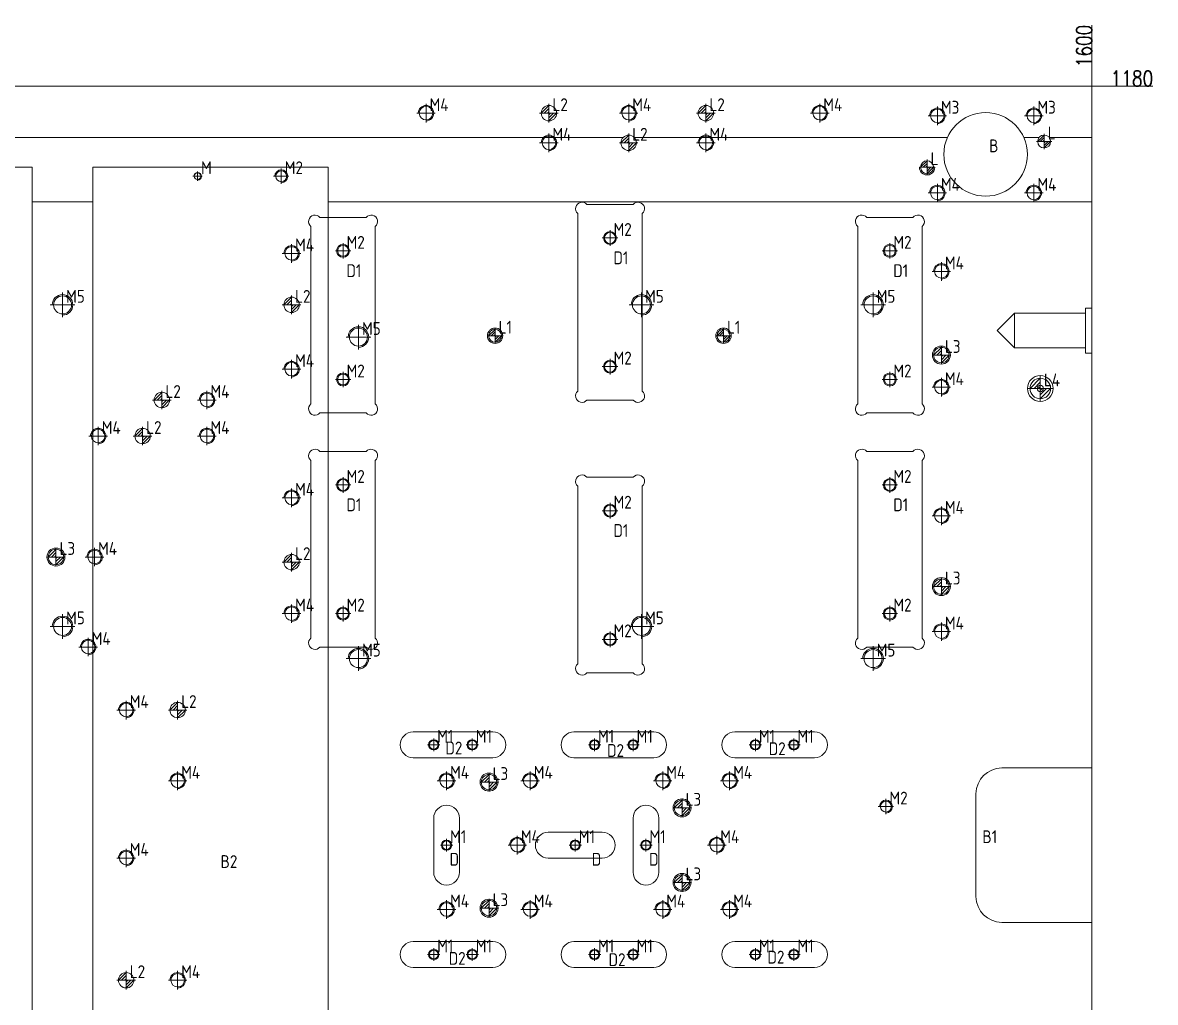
# Model space of a CAD drawing. Header units: millimetres. Extents: x 7176 to 10197, y 11773 to 13427.
# Drawn here: x 7967 to 8848, y 12492 to 13253 of the extents above; entities that cross this region are included whole.
import ezdxf

# ---------------------------------------------------------------- set-up
doc = ezdxf.new("R2010")
doc.units = ezdxf.units.MM
doc.linetypes.add('CENTER', pattern=[0])
doc.linetypes.add('DASHED', pattern=[0])
for name, color, linetype, lineweight in [('DIM', 4, 'Continuous', 20), ('LP', 40, 'Continuous', 20), ('LP_W', 1, 'Continuous', 20)]:
    doc.layers.add(name, color=color, linetype=linetype, lineweight=lineweight)
doc.styles.add('gbenor', font='gbenor.shx', dxfattribs={"bigfont": 'gbcbig.shx'})
doc.styles.add('TXT', font='txt.shx', dxfattribs={"width": 0.8, "bigfont": 'ctxt.shx'})
doc.dimstyles.new('零件', dxfattribs={"dimscale": 1.5, "dimtxt": 8, "dimasz": 1, "dimexe": 0, "dimexo": 0, "dimgap": 0, "dimtad": 1, "dimtxsty": 'TXT', "dimcen": 0, "dimclrd": 252, "dimclre": 252, "dimclrt": 4, "dimazin": 3, "dimtp": 0.001, "dimtm": 0.001, "dimtfac": 1, "dimtmove": 0, "dimatfit": 3, "dimlwd": 5, "dimlwe": 5})

# ---------------------------------------------------------------- blocks, each defined once
blk = doc.blocks.new('*D1109')
at = {"layer": 'Defpoints', "color": 0}
for p in [(8798.48, 13203.79), (8813.48, 13203.79), (7198.48, 12023.79)]:
    blk.add_point(p, dxfattribs=at)
at = {"layer": 'DIM', "color": 252, "lineweight": 5}
blk.add_line((8798.48, 13203.79), (8845.94, 13203.79), dxfattribs=at)
at = {"layer": 'DIM', "color": 4, "lineweight": 5, "insert": (8829.71, 13209.79), "char_height": 12, "attachment_point": 5, "style": 'TXT'}
blk.add_mtext('1180', dxfattribs=at)
blk = doc.blocks.new('*D1112')
at = {"layer": 'Defpoints', "color": 0}
for p in [(8798.48, 13218.79), (8798.48, 13203.79), (7198.48, 12023.79)]:
    blk.add_point(p, dxfattribs=at)
at = {"layer": 'DIM', "color": 252, "lineweight": 5}
blk.add_line((8798.48, 13203.79), (8798.48, 13251.25), dxfattribs=at)
at = {"layer": 'DIM', "color": 4, "lineweight": 5, "insert": (8792.48, 13235.02), "char_height": 12, "attachment_point": 5, "rotation": 90, "style": 'TXT'}
blk.add_mtext('1600', dxfattribs=at)
blk = doc.blocks.new('pg_hx_L0')
at = {"color": 230}
for p, q in [((0, 0.6), (0, -0.6)), ((-0.6, 0), (0.6, 0)), ((-0.5, -0.003), (0, 0.497)), ((-0.3, 0), (0, 0.3)), ((-0.1, 0), (0, 0.1)), ((0.5, 0.003), (0, -0.497)), ((0.1, 0), (0, -0.1)), ((0.3, 0), (0, -0.3))]:
    blk.add_line(p, q, dxfattribs=at)
for start, end in [(90, 180), (270, 0)]:
    blk.add_arc((0, 0), 0.5, start, end, dxfattribs=at)
blk = doc.blocks.new('pg_hx_LLL0')
blk.add_blockref('pg_hx_L0', (0, 0))

msp = doc.modelspace()

# ---------------------------------------------------------------- linework, layer by layer
at = {"layer": 'DIM', "color": 252, "linetype": 'DASHED', "lineweight": 5}
msp.add_lwpolyline([(7198.478, 13203.794), (7198.478, 12023.794), (8798.478, 12023.794), (8798.478, 13203.794)], close=True, dxfattribs=at)
at = {"layer": 'LP', "color": 135, "linetype": 'Continuous', "lineweight": 5}
for p, q in [((7198.478, 13203.794), (8798.478, 13203.794)), ((8798.478, 13203.794), (8798.478, 12673.792)), ((8798.478, 12553.792), (8798.478, 12023.794))]:
    msp.add_line(p, q, dxfattribs=at)
at = {"layer": 'LP', "color": 31, "linetype": 'DASHED', "lineweight": 5, "ltscale": 1.698907}
for p, q in [((8570.576, 13163.794), (8546.38, 13163.794)), ((8686.171, 13163.794), (8683.458, 13163.794)), ((8757.458, 13163.794), (8745.744, 13163.794)), ((8798.478, 13163.794), (8765.458, 13163.794)), ((7791.978, 13140.821), (7974.978, 13140.821)), ((7974.978, 12086.767), (7974.978, 13140.821)), ((8021.978, 13140.821), (8204.978, 13140.821)), ((8021.978, 13140.821), (8021.978, 12086.767)), ((8204.978, 12086.767), (8204.978, 13140.821)), ((8665.458, 13140.821), (8664.458, 13140.821)), ((8676.458, 13140.821), (8675.458, 13140.821)), ((7974.978, 13113.794), (8021.978, 13113.794)), ((8204.978, 13113.794), (8798.478, 13113.794))]:
    msp.add_line(p, q, dxfattribs=at)
at = {"layer": 'LP', "color": 31, "linetype": 'Continuous', "lineweight": 5}
for p, q in [((8441.99, 13111.794), (8406.067, 13111.794)), ((8234.49, 13101.794), (8198.568, 13101.794)), ((8399.029, 13104.755), (8399.029, 12966.833)), ((8449.029, 13104.755), (8449.029, 12966.833)), ((8659.49, 13101.794), (8623.567, 13101.794)), ((8191.529, 13094.755), (8191.529, 12956.833)), ((8241.529, 13094.755), (8241.529, 12956.833)), ((8616.529, 13094.755), (8616.529, 12956.833)), ((8666.529, 13094.755), (8666.529, 12956.833)), ((8406.067, 12959.794), (8441.99, 12959.794)), ((8198.568, 12949.794), (8234.49, 12949.794)), ((8623.567, 12949.794), (8659.49, 12949.794)), ((8234.49, 12919.794), (8198.568, 12919.794)), ((8659.49, 12919.794), (8623.567, 12919.794)), ((8191.529, 12912.755), (8191.529, 12774.833)), ((8241.529, 12912.755), (8241.529, 12774.833)), ((8616.529, 12912.755), (8616.529, 12774.833)), ((8666.529, 12912.755), (8666.529, 12774.833)), ((8441.99, 12899.794), (8406.067, 12899.794)), ((8399.029, 12892.755), (8399.029, 12754.833)), ((8449.029, 12892.755), (8449.029, 12754.833)), ((8198.568, 12767.794), (8234.49, 12767.794)), ((8623.567, 12767.794), (8659.49, 12767.794)), ((8406.067, 12747.794), (8441.99, 12747.794)), ((8728.478, 12673.792), (8798.478, 12673.792)), ((8708.478, 12653.792), (8708.478, 12573.792)), ((8728.478, 12553.792), (8798.478, 12553.792))]:
    msp.add_line(p, q, dxfattribs=at)
at = {"layer": 'LP', "color": 135, "linetype": 'DASHED', "lineweight": 5, "ltscale": 1.698907}
for p, q in [((8798.478, 13031.292), (8793.478, 13031.292)), ((8793.478, 13031.292), (8793.478, 12996.292)), ((8793.478, 12996.292), (8798.478, 12996.292))]:
    msp.add_line(p, q, dxfattribs=at)
at = {"layer": 'LP', "color": 5, "linetype": 'DASHED', "lineweight": 5, "ltscale": 1.698907}
for p, q in [((8738.478, 13027.296), (8724.974, 13013.792)), ((8793.478, 13027.296), (8738.478, 13027.296)), ((8738.478, 13027.296), (8738.478, 13000.288)), ((8724.974, 13013.792), (8738.478, 13000.288)), ((8738.478, 13000.288), (8793.478, 13000.288))]:
    msp.add_line(p, q, dxfattribs=at)
at = {"layer": 'LP', "color": 2, "linetype": 'Continuous', "lineweight": 5}
for p, q in [((8332.978, 12701.794), (8270.978, 12701.794)), ((8457.978, 12701.794), (8395.978, 12701.794)), ((8582.978, 12701.794), (8520.978, 12701.794)), ((8270.978, 12681.794), (8332.978, 12681.794)), ((8395.978, 12681.794), (8457.978, 12681.794)), ((8520.978, 12681.794), (8582.978, 12681.794)), ((8286.978, 12634.794), (8286.978, 12592.794)), ((8306.978, 12592.794), (8306.978, 12634.794)), ((8441.978, 12634.794), (8441.978, 12592.794)), ((8461.978, 12592.794), (8461.978, 12634.794)), ((8417.974, 12623.79), (8375.974, 12623.79)), ((8375.974, 12603.79), (8417.974, 12603.79)), ((8332.978, 12538.794), (8270.978, 12538.794)), ((8457.978, 12538.794), (8395.978, 12538.794)), ((8582.978, 12538.794), (8520.978, 12538.794)), ((8270.978, 12518.794), (8332.978, 12518.794)), ((8395.978, 12518.794), (8457.978, 12518.794)), ((8520.978, 12518.794), (8582.978, 12518.794))]:
    msp.add_line(p, q, dxfattribs=at)
at = {"layer": 'LP', "color": 42, "linetype": 'Continuous', "lineweight": 5}
for centre, radius in [((8281.029, 13182.794), 5.253), ((8438.529, 13182.794), 5.253), ((8587.029, 13182.794), 5.253), ((8678.458, 13180.794), 5.253), ((8715.958, 13150.794), 32.5), ((8753.458, 13180.794), 5.253), ((8376.529, 13159.794), 5.253), ((8498.529, 13159.794), 5.253), ((8103.478, 13133.794), 2.603), ((8168.478, 13133.794), 4.253), ((8678.458, 13120.794), 5.253), ((8753.458, 13120.794), 5.253), ((8424.029, 13085.794), 4.253), ((8176.499, 13073.794), 5.253), ((8216.529, 13075.794), 4.253), ((8641.529, 13075.794), 4.253), ((8681.559, 13059.794), 5.253), ((8176.499, 12983.794), 5.253), ((8424.029, 12985.794), 4.253), ((8216.529, 12975.794), 4.253), ((8641.529, 12975.794), 4.253), ((8681.559, 12969.794), 5.253), ((8758.478, 12968.794), 2.5), ((8110.703, 12959.819), 5.253), ((8026.203, 12931.819), 5.253), ((8110.703, 12931.819), 5.253), ((8216.529, 12893.794), 4.253), ((8641.529, 12893.794), 4.253), ((8176.499, 12883.794), 5.253), ((8424.029, 12873.794), 4.253), ((8681.559, 12869.794), 5.253), ((8023.378, 12837.794), 5.253), ((8176.499, 12793.794), 5.253), ((8216.529, 12793.794), 4.253), ((8641.529, 12793.794), 4.253), ((8681.559, 12779.794), 5.253), ((8424.029, 12773.794), 4.253), ((8018.378, 12767.794), 5.253), ((8047.958, 12718.794), 5.253), ((8286.978, 12691.794), 3.403), ((8316.978, 12691.794), 3.403), ((8411.978, 12691.794), 3.403), ((8441.978, 12691.794), 3.403), ((8536.978, 12691.794), 3.403), ((8566.978, 12691.794), 3.403), ((8087.958, 12663.794), 5.253), ((8296.978, 12663.794), 5.253), ((8361.978, 12663.794), 5.253), ((8464.978, 12663.794), 5.253), ((8516.978, 12663.794), 5.253), ((8638.478, 12643.796), 4.253), ((8296.978, 12613.794), 3.403), ((8351.978, 12613.794), 5.253), ((8396.974, 12613.79), 3.403), ((8451.978, 12613.794), 3.403), ((8506.978, 12613.794), 5.253), ((8047.958, 12603.794), 5.253), ((8296.978, 12563.794), 5.253), ((8361.978, 12563.794), 5.253), ((8464.978, 12563.794), 5.253), ((8516.978, 12563.794), 5.253), ((8286.978, 12528.794), 3.403), ((8316.978, 12528.794), 3.403), ((8411.978, 12528.794), 3.403), ((8441.978, 12528.794), 3.403), ((8536.978, 12528.794), 3.403), ((8566.978, 12528.794), 3.403), ((8087.958, 12508.794), 5.253)]:
    msp.add_circle(centre, radius, dxfattribs=at)
at = {"layer": 'LP', "color": 31, "linetype": 'Continuous', "lineweight": 5}
for centre in [(8281.029, 13182.794), (8438.529, 13182.794), (8587.029, 13182.794)]:
    msp.add_circle(centre, 0.253, dxfattribs=at)
at = {"layer": 'LP', "color": 2, "linetype": 'Continuous', "lineweight": 5}
for centre, radius in [((8424.029, 13085.794), 5), ((8216.529, 13075.794), 5), ((8641.529, 13075.794), 5), ((8424.029, 12985.794), 5), ((8216.529, 12975.794), 5), ((8641.529, 12975.794), 5), ((8216.529, 12893.794), 5), ((8641.529, 12893.794), 5), ((8424.029, 12873.794), 5), ((8216.529, 12793.794), 5), ((8641.529, 12793.794), 5), ((8424.029, 12773.794), 5), ((8286.978, 12691.794), 4), ((8316.978, 12691.794), 4), ((8411.978, 12691.794), 4), ((8441.978, 12691.794), 4), ((8536.978, 12691.794), 4), ((8566.978, 12691.794), 4), ((8296.978, 12613.794), 4), ((8396.974, 12613.79), 4), ((8451.978, 12613.794), 4), ((8286.978, 12528.794), 4), ((8316.978, 12528.794), 4), ((8411.978, 12528.794), 4), ((8441.978, 12528.794), 4), ((8536.978, 12528.794), 4), ((8566.978, 12528.794), 4)]:
    msp.add_circle(centre, radius, dxfattribs=at)
at = {"layer": 'LP', "color": 30, "linetype": 'DASHED', "lineweight": 5, "ltscale": 1.698907}
for centre, radius in [((7998.478, 13033.794), 7.003), ((8448.478, 13033.794), 7.003), ((8628.478, 13033.794), 7.003), ((8228.478, 13008.794), 7.003), ((8334.688, 13009.794), 6), ((8512.188, 13009.794), 6), ((8681.559, 12994.794), 7), ((8758.478, 12968.794), 10), ((7993.378, 12837.794), 7), ((8681.559, 12814.794), 7), ((7998.478, 12783.794), 7.003), ((8448.478, 12783.794), 7.003), ((8228.478, 12758.794), 7.003), ((8628.478, 12758.794), 7.003), ((8329.978, 12662.794), 7), ((8479.978, 12642.794), 7), ((8479.978, 12584.794), 7), ((8329.978, 12564.794), 7)]:
    msp.add_circle(centre, radius, dxfattribs=at)
at = {"layer": 'LP', "color": 42, "linetype": 'Continuous', "lineweight": 5}
for centre, radius in [((8281.029, 13182.794), 6), ((8438.529, 13182.794), 6), ((8587.029, 13182.794), 6), ((8678.458, 13180.794), 6), ((8753.458, 13180.794), 6), ((8376.529, 13159.794), 6), ((8498.529, 13159.794), 6), ((8103.478, 13133.794), 3), ((8168.478, 13133.794), 5), ((8678.458, 13120.794), 6), ((8753.458, 13120.794), 6), ((8424.029, 13085.794), 5), ((8176.499, 13073.794), 6), ((8216.529, 13075.794), 5), ((8641.529, 13075.794), 5), ((8681.559, 13059.794), 6), ((8176.499, 12983.794), 6), ((8424.029, 12985.794), 5), ((8216.529, 12975.794), 5), ((8641.529, 12975.794), 5), ((8681.559, 12969.794), 6), ((8110.703, 12959.819), 6), ((8026.203, 12931.819), 6), ((8110.703, 12931.819), 6), ((8216.529, 12893.794), 5), ((8641.529, 12893.794), 5), ((8176.499, 12883.794), 6), ((8424.029, 12873.794), 5), ((8681.559, 12869.794), 6), ((8023.378, 12837.794), 6), ((8176.499, 12793.794), 6), ((8216.529, 12793.794), 5), ((8641.529, 12793.794), 5), ((8681.559, 12779.794), 6), ((8424.029, 12773.794), 5), ((8018.378, 12767.794), 6), ((8047.958, 12718.794), 6), ((8286.978, 12691.794), 4), ((8316.978, 12691.794), 4), ((8411.978, 12691.794), 4), ((8441.978, 12691.794), 4), ((8536.978, 12691.794), 4), ((8566.978, 12691.794), 4), ((8087.958, 12663.794), 6), ((8296.978, 12663.794), 6), ((8361.978, 12663.794), 6), ((8464.978, 12663.794), 6), ((8516.978, 12663.794), 6), ((8638.478, 12643.796), 5), ((8296.978, 12613.794), 4), ((8351.978, 12613.794), 6), ((8396.974, 12613.79), 4), ((8451.978, 12613.794), 4), ((8506.978, 12613.794), 6), ((8047.958, 12603.794), 6), ((8296.978, 12563.794), 6), ((8361.978, 12563.794), 6), ((8464.978, 12563.794), 6), ((8516.978, 12563.794), 6), ((8286.978, 12528.794), 4), ((8316.978, 12528.794), 4), ((8411.978, 12528.794), 4), ((8441.978, 12528.794), 4), ((8536.978, 12528.794), 4), ((8566.978, 12528.794), 4), ((8087.958, 12508.794), 6)]:
    msp.add_arc(centre, radius, 270, 180, dxfattribs=at)
at = {"layer": 'LP', "color": 31, "linetype": 'DASHED', "lineweight": 5, "ltscale": 1.698907}
msp.add_arc((8670.458, 13140.794), 6, 179.742537, 0.257463, dxfattribs=at)
at = {"layer": 'LP', "color": 31, "linetype": 'Continuous', "lineweight": 5}
for centre, radius, start, end in [((8402.211, 13108.612), 5, 39.523608, 230.476392), ((8445.847, 13108.612), 5, 309.523608, 140.476392), ((8194.711, 13098.612), 5, 39.523608, 230.476392), ((8238.347, 13098.612), 5, 309.523608, 140.476392), ((8619.711, 13098.612), 5, 39.523608, 230.476392), ((8663.347, 13098.612), 5, 309.523608, 140.476392), ((8402.211, 12962.976), 5, 129.523608, 320.476392), ((8445.847, 12962.976), 5, 219.523608, 50.476392), ((8194.711, 12952.976), 5, 129.523608, 320.476392), ((8238.347, 12952.976), 5, 219.523608, 50.476392), ((8619.711, 12952.976), 5, 129.523608, 320.476392), ((8663.347, 12952.976), 5, 219.523608, 50.476392), ((8194.711, 12916.612), 5, 39.523608, 230.476392), ((8238.347, 12916.612), 5, 309.523608, 140.476392), ((8619.711, 12916.612), 5, 39.523608, 230.476392), ((8663.347, 12916.612), 5, 309.523608, 140.476392), ((8402.211, 12896.612), 5, 39.523608, 230.476392), ((8445.847, 12896.612), 5, 309.523608, 140.476392), ((8194.711, 12770.976), 5, 129.523608, 320.476392), ((8238.347, 12770.976), 5, 219.523608, 50.476392), ((8619.711, 12770.976), 5, 129.523608, 320.476392), ((8663.347, 12770.976), 5, 219.523608, 50.476392), ((8402.211, 12750.976), 5, 129.523608, 320.476392), ((8445.847, 12750.976), 5, 219.523608, 50.476392), ((8270.978, 12691.794), 10, 90, 270), ((8332.978, 12691.794), 10, 270, 90), ((8395.978, 12691.794), 10, 90, 270), ((8457.978, 12691.794), 10, 270, 90), ((8520.978, 12691.794), 10, 90, 270), ((8582.978, 12691.794), 10, 270, 90), ((8728.478, 12653.792), 20, 90, 180), ((8296.978, 12634.794), 10, 0, 180), ((8451.978, 12634.794), 10, 0, 180), ((8375.974, 12613.79), 10, 90, 270), ((8417.974, 12613.79), 10, 270, 90), ((8296.978, 12592.794), 10, 180, 0), ((8451.978, 12592.794), 10, 180, 0), ((8728.478, 12573.792), 20, 180, 270), ((8270.978, 12528.794), 10, 90, 270), ((8332.978, 12528.794), 10, 270, 90), ((8395.978, 12528.794), 10, 90, 270), ((8457.978, 12528.794), 10, 270, 90), ((8520.978, 12528.794), 10, 90, 270), ((8582.978, 12528.794), 10, 270, 90)]:
    msp.add_arc(centre, radius, start, end, dxfattribs=at)
at = {"layer": 'LP', "color": 30, "linetype": 'DASHED', "lineweight": 5, "ltscale": 1.698907}
for centre in [(7998.478, 13033.794), (8448.478, 13033.794), (8628.478, 13033.794), (8228.478, 13008.794), (7998.478, 12783.794), (8448.478, 12783.794), (8228.478, 12758.794), (8628.478, 12758.794)]:
    msp.add_arc(centre, 8, 270, 180, dxfattribs=at)
at = {"layer": 'LP', "color": 31, "linetype": 'DASHED', "lineweight": 5, "ltscale": 1.698907}
for points in [[(8434.056, 13163.794), (7539.35, 13163.794)], [(8546.38, 13163.794), (8443.001, 13163.794)], [(8683.458, 13163.794), (8570.576, 13163.794)]]:
    msp.add_open_spline(points, degree=1, dxfattribs=at)
at = {"layer": 'LP_W', "color": 1, "linetype": 'CENTER', "lineweight": 5, "ltscale": 1.698907}
for p, q in [((8281.029, 13175.594), (8281.029, 13189.994)), ((8438.529, 13175.594), (8438.529, 13189.994)), ((8587.029, 13175.594), (8587.029, 13189.994)), ((8273.829, 13182.794), (8288.229, 13182.794)), ((8431.329, 13182.794), (8445.729, 13182.794)), ((8579.829, 13182.794), (8594.229, 13182.794)), ((8671.258, 13180.794), (8685.658, 13180.794)), ((8678.458, 13173.594), (8678.458, 13187.994)), ((8746.258, 13180.794), (8760.658, 13180.794)), ((8753.458, 13173.594), (8753.458, 13187.994)), ((8376.529, 13152.594), (8376.529, 13166.994)), ((8498.529, 13152.594), (8498.529, 13166.994)), ((8369.329, 13159.794), (8383.729, 13159.794)), ((8491.329, 13159.794), (8505.729, 13159.794)), ((8103.478, 13130.194), (8103.478, 13137.394)), ((8168.478, 13127.794), (8168.478, 13139.794)), ((8099.878, 13133.794), (8107.078, 13133.794)), ((8162.478, 13133.794), (8174.478, 13133.794)), ((8678.458, 13113.594), (8678.458, 13127.994)), ((8753.458, 13113.594), (8753.458, 13127.994)), ((8671.258, 13120.794), (8685.658, 13120.794)), ((8746.258, 13120.794), (8760.658, 13120.794)), ((8424.029, 13079.794), (8424.029, 13091.794)), ((8418.029, 13085.794), (8430.029, 13085.794)), ((8176.499, 13066.594), (8176.499, 13080.994)), ((8210.529, 13075.794), (8222.529, 13075.794)), ((8216.529, 13069.794), (8216.529, 13081.794)), ((8635.529, 13075.794), (8647.529, 13075.794)), ((8641.529, 13069.794), (8641.529, 13081.794)), ((8169.299, 13073.794), (8183.699, 13073.794)), ((8681.559, 13052.594), (8681.559, 13066.994)), ((8674.359, 13059.794), (8688.759, 13059.794)), ((7998.478, 13024.194), (7998.478, 13043.394)), ((8448.478, 13024.194), (8448.478, 13043.394)), ((8628.478, 13024.194), (8628.478, 13043.394)), ((7988.878, 13033.794), (8008.078, 13033.794)), ((8438.878, 13033.794), (8458.078, 13033.794)), ((8618.878, 13033.794), (8638.078, 13033.794)), ((8228.478, 12999.194), (8228.478, 13018.394)), ((8218.878, 13008.794), (8238.078, 13008.794)), ((8176.499, 12976.594), (8176.499, 12990.994)), ((8418.029, 12985.794), (8430.029, 12985.794)), ((8424.029, 12979.794), (8424.029, 12991.794)), ((8169.299, 12983.794), (8183.699, 12983.794)), ((8216.529, 12969.794), (8216.529, 12981.794)), ((8641.529, 12969.794), (8641.529, 12981.794)), ((8681.559, 12962.594), (8681.559, 12976.994)), ((8210.529, 12975.794), (8222.529, 12975.794)), ((8635.529, 12975.794), (8647.529, 12975.794)), ((8674.359, 12969.794), (8688.759, 12969.794)), ((8103.503, 12959.819), (8117.903, 12959.819)), ((8110.703, 12952.619), (8110.703, 12967.019)), ((8026.203, 12924.619), (8026.203, 12939.019)), ((8110.703, 12924.619), (8110.703, 12939.019)), ((8019.003, 12931.819), (8033.403, 12931.819)), ((8103.503, 12931.819), (8117.903, 12931.819)), ((8216.529, 12887.794), (8216.529, 12899.794)), ((8641.529, 12887.794), (8641.529, 12899.794)), ((8176.499, 12876.594), (8176.499, 12890.994)), ((8210.529, 12893.794), (8222.529, 12893.794)), ((8635.529, 12893.794), (8647.529, 12893.794)), ((8169.299, 12883.794), (8183.699, 12883.794)), ((8418.029, 12873.794), (8430.029, 12873.794)), ((8424.029, 12867.794), (8424.029, 12879.794)), ((8681.559, 12862.594), (8681.559, 12876.994)), ((8674.359, 12869.794), (8688.759, 12869.794)), ((8023.378, 12830.594), (8023.378, 12844.994)), ((8016.178, 12837.794), (8030.578, 12837.794)), ((8176.499, 12786.594), (8176.499, 12800.994)), ((7998.478, 12774.194), (7998.478, 12793.394)), ((8169.299, 12793.794), (8183.699, 12793.794)), ((8210.529, 12793.794), (8222.529, 12793.794)), ((8216.529, 12787.794), (8216.529, 12799.794)), ((8448.478, 12774.194), (8448.478, 12793.394)), ((8635.529, 12793.794), (8647.529, 12793.794)), ((8641.529, 12787.794), (8641.529, 12799.794)), ((7988.878, 12783.794), (8008.078, 12783.794)), ((8438.878, 12783.794), (8458.078, 12783.794)), ((8681.559, 12772.594), (8681.559, 12786.994)), ((8018.378, 12760.594), (8018.378, 12774.994)), ((8424.029, 12767.794), (8424.029, 12779.794)), ((8674.359, 12779.794), (8688.759, 12779.794)), ((8011.178, 12767.794), (8025.578, 12767.794)), ((8228.478, 12749.194), (8228.478, 12768.394)), ((8418.029, 12773.794), (8430.029, 12773.794)), ((8628.478, 12749.194), (8628.478, 12768.394)), ((8218.878, 12758.794), (8238.078, 12758.794)), ((8618.878, 12758.794), (8638.078, 12758.794)), ((8047.958, 12711.594), (8047.958, 12725.994)), ((8040.758, 12718.794), (8055.158, 12718.794)), ((8286.978, 12686.994), (8286.978, 12696.594)), ((8316.978, 12686.994), (8316.978, 12696.594)), ((8411.978, 12686.994), (8411.978, 12696.594)), ((8441.978, 12686.994), (8441.978, 12696.594)), ((8536.978, 12686.994), (8536.978, 12696.594)), ((8566.978, 12686.994), (8566.978, 12696.594)), ((8282.178, 12691.794), (8291.778, 12691.794)), ((8312.178, 12691.794), (8321.778, 12691.794)), ((8407.178, 12691.794), (8416.778, 12691.794)), ((8437.178, 12691.794), (8446.778, 12691.794)), ((8532.178, 12691.794), (8541.778, 12691.794)), ((8562.178, 12691.794), (8571.778, 12691.794)), ((8087.958, 12656.594), (8087.958, 12670.994)), ((8296.978, 12656.594), (8296.978, 12670.994)), ((8361.978, 12656.594), (8361.978, 12670.994)), ((8464.978, 12656.594), (8464.978, 12670.994)), ((8516.978, 12656.594), (8516.978, 12670.994)), ((8080.758, 12663.794), (8095.158, 12663.794)), ((8289.778, 12663.794), (8304.178, 12663.794)), ((8354.778, 12663.794), (8369.178, 12663.794)), ((8457.778, 12663.794), (8472.178, 12663.794)), ((8509.778, 12663.794), (8524.178, 12663.794)), ((8632.478, 12643.796), (8644.478, 12643.796)), ((8638.478, 12637.796), (8638.478, 12649.796)), ((8296.978, 12608.994), (8296.978, 12618.594)), ((8351.978, 12606.594), (8351.978, 12620.994)), ((8396.974, 12608.99), (8396.974, 12618.59)), ((8451.978, 12608.994), (8451.978, 12618.594)), ((8506.978, 12606.594), (8506.978, 12620.994)), ((8047.958, 12596.594), (8047.958, 12610.994)), ((8292.178, 12613.794), (8301.778, 12613.794)), ((8344.778, 12613.794), (8359.178, 12613.794)), ((8392.174, 12613.79), (8401.774, 12613.79)), ((8447.178, 12613.794), (8456.778, 12613.794)), ((8499.778, 12613.794), (8514.178, 12613.794)), ((8040.758, 12603.794), (8055.158, 12603.794)), ((8289.778, 12563.794), (8304.178, 12563.794)), ((8296.978, 12556.594), (8296.978, 12570.994)), ((8354.778, 12563.794), (8369.178, 12563.794)), ((8361.978, 12556.594), (8361.978, 12570.994)), ((8457.778, 12563.794), (8472.178, 12563.794)), ((8464.978, 12556.594), (8464.978, 12570.994)), ((8509.778, 12563.794), (8524.178, 12563.794)), ((8516.978, 12556.594), (8516.978, 12570.994)), ((8282.178, 12528.794), (8291.778, 12528.794)), ((8286.978, 12523.994), (8286.978, 12533.594)), ((8312.178, 12528.794), (8321.778, 12528.794)), ((8316.978, 12523.994), (8316.978, 12533.594)), ((8407.178, 12528.794), (8416.778, 12528.794)), ((8411.978, 12523.994), (8411.978, 12533.594)), ((8437.178, 12528.794), (8446.778, 12528.794)), ((8441.978, 12523.994), (8441.978, 12533.594)), ((8532.178, 12528.794), (8541.778, 12528.794)), ((8536.978, 12523.994), (8536.978, 12533.594)), ((8562.178, 12528.794), (8571.778, 12528.794)), ((8566.978, 12523.994), (8566.978, 12533.594)), ((8087.958, 12501.594), (8087.958, 12515.994)), ((8080.758, 12508.794), (8095.158, 12508.794))]:
    msp.add_line(p, q, dxfattribs=at)
at = {"layer": 'LP_W', "color": 1, "linetype": 'Continuous', "lineweight": 5}
for centre, radius in [((8376.529, 13182.794), 6), ((8498.529, 13182.794), 6), ((8438.529, 13159.794), 6), ((8761.458, 13160.794), 5), ((8670.458, 13140.794), 5), ((8176.499, 13033.794), 6), ((8334.688, 13009.794), 5), ((8512.188, 13009.794), 5), ((8681.559, 12994.794), 6), ((8758.478, 12968.794), 8), ((8075.703, 12959.819), 6), ((8060.703, 12931.819), 6), ((7993.378, 12837.794), 6), ((8176.499, 12833.794), 6), ((8681.559, 12814.794), 6), ((8087.958, 12718.794), 6), ((8329.978, 12662.794), 6), ((8479.978, 12642.794), 6), ((8479.978, 12584.794), 6), ((8329.978, 12564.794), 6), ((8047.958, 12508.794), 6)]:
    msp.add_circle(centre, radius, dxfattribs=at)

# ---------------------------------------------------------------- block references
at = {"layer": 'LP', "lineweight": 5, "ltscale": 1.698907}
for p, xscale, yscale, zscale in [((8376.529, 13182.794), 12, 12, 12), ((8498.529, 13182.794), 12, 12, 12), ((8438.529, 13159.794), 12, 12, 12), ((8761.458, 13160.794), 10, 10, 10), ((8670.458, 13140.794), 10, 10, 10), ((8176.499, 13033.794), 12, 12, 12), ((8334.688, 13009.794), 10, 10, 10), ((8512.188, 13009.794), 10, 10, 10), ((8681.559, 12994.794), 12, 12, 12), ((8758.478, 12968.794), 16, 16, 16), ((8075.703, 12959.819), 12, 12, 12), ((8060.703, 12931.819), 12, 12, 12), ((7993.378, 12837.794), 12, 12, 12), ((8176.499, 12833.794), 12, 12, 12), ((8681.559, 12814.794), 12, 12, 12), ((8087.958, 12718.794), 12, 12, 12), ((8329.978, 12662.794), 12, 12, 12), ((8479.978, 12642.794), 12, 12, 12), ((8479.978, 12584.794), 12, 12, 12), ((8329.978, 12564.794), 12, 12, 12), ((8047.958, 12508.794), 12, 12, 12)]:
    msp.add_blockref('pg_hx_LLL0', p, dxfattribs=dict(at, xscale=xscale, yscale=yscale, zscale=zscale))

# ---------------------------------------------------------------- texts
at = {"layer": 'DIM', "color": 4, "lineweight": 5, "style": 'gbenor'}
for s, p in [('M4', (8283.788, 13184.425)), ('L2', (8379.288, 13184.425)), ('M4', (8441.288, 13184.425)), ('L2', (8501.288, 13184.425)), ('M4', (8589.788, 13184.425)), ('M3', (8681.218, 13182.425)), ('M3', (8756.218, 13182.425)), ('M4', (8379.288, 13161.425)), ('L2', (8441.288, 13161.425)), ('M4', (8501.288, 13161.425)), ('L', (8764.198, 13162.415)), ('B', (8718.704, 13152.418)), ('M', (8106.178, 13135.395)), ('M2', (8171.218, 13135.415)), ('L', (8673.198, 13142.415)), ('M4', (8681.218, 13122.425)), ('M4', (8756.218, 13122.425)), ('M2', (8426.768, 13087.415)), ('M4', (8179.258, 13075.425)), ('M2', (8219.269, 13077.415)), ('M2', (8644.268, 13077.415)), ('D1', (8426.669, 13065.38)), ('D1', (8219.169, 13055.38)), ('D1', (8644.168, 13055.38)), ('M4', (8684.319, 13061.425)), ('M5', (8001.278, 13035.445)), ('L2', (8179.258, 13035.425)), ('M5', (8451.278, 13035.445)), ('M5', (8631.278, 13035.445)), ('L1', (8337.447, 13011.425)), ('L1', (8514.947, 13011.425)), ('M5', (8231.278, 13010.445)), ('L3', (8684.339, 12996.435)), ('M4', (8179.258, 12985.425)), ('M2', (8426.768, 12987.415)), ('M2', (8219.269, 12977.415)), ('M2', (8644.268, 12977.415)), ('M4', (8684.319, 12971.425)), ('L4', (8761.318, 12970.465)), ('L2', (8078.463, 12961.45)), ('M4', (8113.463, 12961.45)), ('M4', (8028.963, 12933.45)), ('L2', (8063.463, 12933.45)), ('M4', (8113.463, 12933.45)), ('M2', (8219.269, 12895.415)), ('M2', (8644.268, 12895.415)), ('M4', (8179.258, 12885.425)), ('D1', (8219.169, 12873.38)), ('M2', (8426.768, 12875.415)), ('D1', (8644.168, 12873.38)), ('M4', (8684.319, 12871.425)), ('D1', (8426.669, 12853.38)), ('L3', (7996.158, 12839.435)), ('M4', (8026.138, 12839.425)), ('L2', (8179.258, 12835.425)), ('L3', (8684.339, 12816.435)), ('M4', (8179.258, 12795.425)), ('M2', (8219.269, 12795.415)), ('M2', (8644.268, 12795.415)), ('M5', (8001.278, 12785.445)), ('M5', (8451.278, 12785.445)), ('M2', (8426.768, 12775.415)), ('M4', (8684.319, 12781.425)), ('M4', (8021.138, 12769.425)), ('M5', (8231.278, 12760.445)), ('M5', (8631.278, 12760.445)), ('M4', (8050.718, 12720.425)), ('L2', (8090.718, 12720.425)), ('M1', (8289.698, 12693.405)), ('M1', (8319.698, 12693.405)), ('M1', (8414.698, 12693.405)), ('M1', (8444.698, 12693.405)), ('M1', (8539.698, 12693.405)), ('M1', (8569.698, 12693.405)), ('D2', (8296.081, 12684.332)), ('D2', (8421.75, 12682.4)), ('D2', (8547.415, 12683.777)), ('M4', (8090.718, 12665.425)), ('M4', (8299.738, 12665.425)), ('L3', (8332.758, 12664.435)), ('M4', (8364.738, 12665.425)), ('M4', (8467.738, 12665.425)), ('M4', (8519.738, 12665.425)), ('L3', (8482.758, 12644.435)), ('M2', (8641.218, 12645.417)), ('M1', (8299.698, 12615.405)), ('M4', (8354.738, 12615.425)), ('M1', (8399.694, 12615.401)), ('M1', (8454.698, 12615.405)), ('M4', (8509.738, 12615.425)), ('B1', (8713.435, 12615.363)), ('M4', (8050.718, 12605.425)), ('D', (8299.353, 12597.815)), ('D', (8409.849, 12597.811)), ('D', (8454.353, 12597.815)), ('B2', (8121.297, 12596.027)), ('L3', (8482.758, 12586.435)), ('M4', (8299.738, 12565.425)), ('L3', (8332.758, 12566.435)), ('M4', (8364.738, 12565.425)), ('M4', (8467.738, 12565.425)), ('M4', (8519.738, 12565.425)), ('M1', (8289.698, 12530.405)), ('M1', (8319.698, 12530.405)), ('M1', (8414.698, 12530.405)), ('M1', (8444.698, 12530.405)), ('M1', (8539.698, 12530.405)), ('M1', (8569.698, 12530.405)), ('D2', (8298.657, 12520.777)), ('D2', (8422.912, 12519.784)), ('D2', (8546.422, 12521.77)), ('L2', (8050.718, 12510.425)), ('M4', (8090.718, 12510.425))]:
    msp.add_text(s, height=10, dxfattribs=at).set_placement(p)

# ---------------------------------------------------------------- dimensions: what is measured, and where the dimension line sits
at = {"layer": 'DIM', "color": 8, "lineweight": 5}
for offset, dtype, picture, middle in [((0, 15), 1, '*D1112', (8792.478, 13235.023)), ((15, 0), 0, '*D1109', (8829.707, 13209.794))]:
    dim = msp.add_ordinate_dim(feature_location=(8798.478, 13203.794), offset=offset, dtype=dtype, origin=(7198.478, 12023.794), dimstyle='零件', dxfattribs=at)
    dim.commit()
    dim.dimension.update_dxf_attribs({"geometry": picture, "text_midpoint": middle})

doc.saveas('drawing.dxf')
